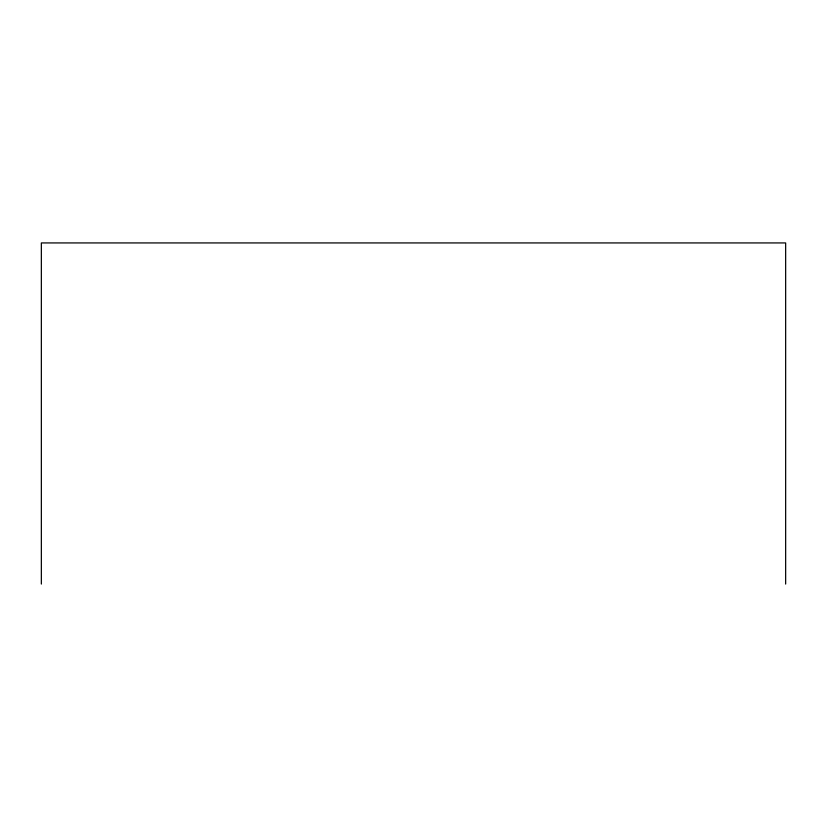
<?xml version="1.0" encoding="UTF-8"?>
<svg xmlns="http://www.w3.org/2000/svg" width="827" height="827" viewBox="0 0 827 827"><rect width="100%" height="100%" fill="white"/><g stroke="black" fill="none" stroke-linecap="round" stroke-linejoin="round"><path stroke-width="1.24" d="M785.65 584.069L785.65 242.931L41.35 242.931L41.35 584.069"/></g></svg>
